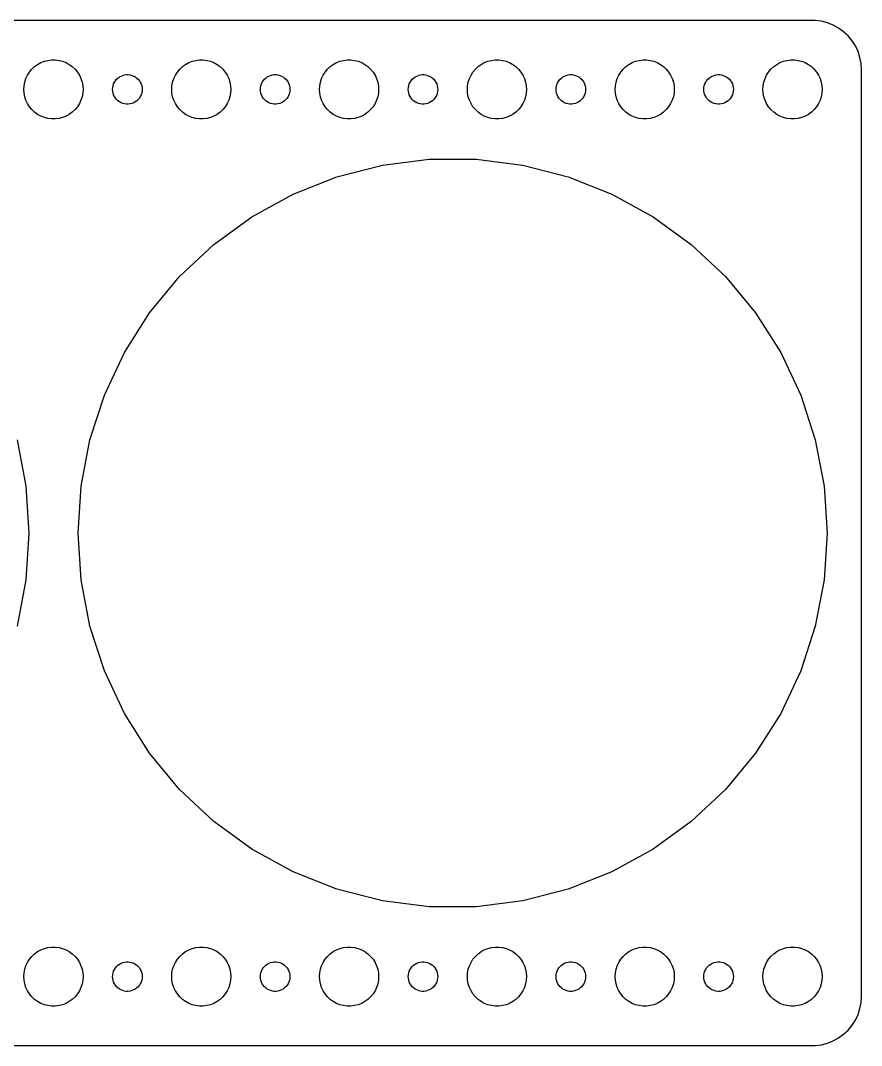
# Model space of a CAD drawing. Header units: metres. Extents: x -82 to 82, y -52 to 52.
# Drawn here: x -3.3 to 82, y -52 to 52 of the extents above; entities that cross this region are included whole.
import ezdxf

# ---------------------------------------------------------------- set-up
doc = ezdxf.new("R2010")
doc.units = ezdxf.units.M

msp = doc.modelspace()

# ---------------------------------------------------------------- linework, layer by layer
for p, q in [((77.3139, 51.9901), (-77.3139, 51.9901)), ((77.9369, 51.9114), (77.3139, 51.9901)), ((78.5451, 51.7553), (77.9369, 51.9114)), ((79.1289, 51.5241), (78.5451, 51.7553)), ((79.6791, 51.2216), (79.1289, 51.5241)), ((80.1871, 50.8526), (79.6791, 51.2216)), ((80.6448, 50.4227), (80.1871, 50.8526)), ((81.0451, 49.9389), (80.6448, 50.4227)), ((81.3815, 49.4088), (81.0451, 49.9389)), ((81.6489, 48.8406), (81.3815, 49.4088)), ((-1.27733, 47.7145), (-0.92705, 47.8532)), ((-0.92705, 47.8532), (-0.56213, 47.9469)), ((-0.56213, 47.9469), (-0.18837, 47.9941)), ((-0.18837, 47.9941), (0.18837, 47.9941)), ((0.18837, 47.9941), (0.56213, 47.9469)), ((0.56213, 47.9469), (0.92705, 47.8532)), ((0.92705, 47.8532), (1.27733, 47.7145)), ((13.7227, 47.7145), (14.0729, 47.8532)), ((14.0729, 47.8532), (14.4379, 47.9469)), ((14.4379, 47.9469), (14.8116, 47.9941)), ((14.8116, 47.9941), (15.1884, 47.9941)), ((15.1884, 47.9941), (15.5621, 47.9469)), ((15.5621, 47.9469), (15.927, 47.8532)), ((15.927, 47.8532), (16.2773, 47.7145)), ((28.7227, 47.7145), (29.0729, 47.8532)), ((29.0729, 47.8532), (29.4379, 47.9469)), ((29.4379, 47.9469), (29.8116, 47.9941)), ((29.8116, 47.9941), (30.1884, 47.9941)), ((30.1884, 47.9941), (30.5621, 47.9469)), ((30.5621, 47.9469), (30.927, 47.8532)), ((30.927, 47.8532), (31.2773, 47.7145)), ((43.7227, 47.7145), (44.0729, 47.8532)), ((44.0729, 47.8532), (44.4379, 47.9469)), ((44.4379, 47.9469), (44.8116, 47.9941)), ((44.8116, 47.9941), (45.1884, 47.9941)), ((45.1884, 47.9941), (45.5621, 47.9469)), ((45.5621, 47.9469), (45.927, 47.8532)), ((45.927, 47.8532), (46.2773, 47.7145)), ((58.7227, 47.7145), (59.0729, 47.8532)), ((59.0729, 47.8532), (59.4379, 47.9469)), ((59.4379, 47.9469), (59.8116, 47.9941)), ((59.8116, 47.9941), (60.1884, 47.9941)), ((60.1884, 47.9941), (60.5621, 47.9469)), ((60.5621, 47.9469), (60.927, 47.8532)), ((60.927, 47.8532), (61.2773, 47.7145)), ((73.7227, 47.7145), (74.073, 47.8532)), ((74.073, 47.8532), (74.4379, 47.9469)), ((74.4379, 47.9469), (74.8116, 47.9941)), ((74.8116, 47.9941), (75.1884, 47.9941)), ((75.1884, 47.9941), (75.5621, 47.9469)), ((75.5621, 47.9469), (75.927, 47.8532)), ((75.927, 47.8532), (76.2773, 47.7145)), ((81.8429, 48.2434), (81.6489, 48.8406)), ((81.9606, 47.6267), (81.8429, 48.2434)), ((-2.42705, 46.7634), (-2.1869, 47.0536)), ((-2.1869, 47.0536), (-1.91226, 47.3115)), ((-1.91226, 47.3115), (-1.60747, 47.533)), ((-1.60747, 47.533), (-1.27733, 47.7145)), ((1.27733, 47.7145), (1.60747, 47.533)), ((1.60747, 47.533), (1.91226, 47.3115)), ((1.91226, 47.3115), (2.1869, 47.0536)), ((2.1869, 47.0536), (2.42705, 46.7634)), ((12.5729, 46.7634), (12.8131, 47.0536)), ((12.8131, 47.0536), (13.0877, 47.3115)), ((13.0877, 47.3115), (13.3925, 47.533)), ((13.3925, 47.533), (13.7227, 47.7145)), ((16.2773, 47.7145), (16.6075, 47.533)), ((16.6075, 47.533), (16.9123, 47.3115)), ((16.9123, 47.3115), (17.1869, 47.0536)), ((17.1869, 47.0536), (17.427, 46.7634)), ((27.5729, 46.7634), (27.8131, 47.0536)), ((27.8131, 47.0536), (28.0877, 47.3115)), ((28.0877, 47.3115), (28.3925, 47.533)), ((28.3925, 47.533), (28.7227, 47.7145)), ((31.2773, 47.7145), (31.6075, 47.533)), ((31.6075, 47.533), (31.9123, 47.3115)), ((31.9123, 47.3115), (32.1869, 47.0536)), ((32.1869, 47.0536), (32.427, 46.7634)), ((42.5729, 46.7634), (42.8131, 47.0536)), ((42.8131, 47.0536), (43.0877, 47.3115)), ((43.0877, 47.3115), (43.3925, 47.533)), ((43.3925, 47.533), (43.7227, 47.7145)), ((46.2773, 47.7145), (46.6075, 47.533)), ((46.6075, 47.533), (46.9123, 47.3115)), ((46.9123, 47.3115), (47.1869, 47.0536)), ((47.1869, 47.0536), (47.427, 46.7634)), ((57.5729, 46.7634), (57.8131, 47.0536)), ((57.8131, 47.0536), (58.0877, 47.3115)), ((58.0877, 47.3115), (58.3925, 47.533)), ((58.3925, 47.533), (58.7227, 47.7145)), ((61.2773, 47.7145), (61.6075, 47.533)), ((61.6075, 47.533), (61.9123, 47.3115)), ((61.9123, 47.3115), (62.1869, 47.0536)), ((62.1869, 47.0536), (62.427, 46.7634)), ((72.573, 46.7634), (72.8131, 47.0536)), ((72.8131, 47.0536), (73.0877, 47.3115)), ((73.0877, 47.3115), (73.3925, 47.533)), ((73.3925, 47.533), (73.7227, 47.7145)), ((76.2773, 47.7145), (76.6075, 47.533)), ((76.6075, 47.533), (76.9123, 47.3115)), ((76.9123, 47.3115), (77.1869, 47.0536)), ((77.1869, 47.0536), (77.427, 46.7634)), ((82, 47), (81.9606, 47.6267)), ((82, -47), (82, 47)), ((-2.90575, 45.7461), (-2.78932, 46.1044)), ((-2.78932, 46.1044), (-2.62891, 46.4453)), ((-2.62891, 46.4453), (-2.42705, 46.7634)), ((2.42705, 46.7634), (2.62891, 46.4453)), ((2.62891, 46.4453), (2.78932, 46.1044)), ((2.78932, 46.1044), (2.90575, 45.7461)), ((6.18553, 45.7226), (6.28647, 45.8817)), ((6.28647, 45.8817), (6.40654, 46.0268)), ((6.40654, 46.0268), (6.54385, 46.1558)), ((6.54385, 46.1558), (6.69626, 46.2665)), ((6.69626, 46.2665), (6.86133, 46.3572)), ((6.86133, 46.3572), (7.03647, 46.4266)), ((7.03647, 46.4266), (7.21892, 46.4734)), ((7.21892, 46.4734), (7.40581, 46.497)), ((7.40581, 46.497), (7.59418, 46.497)), ((7.59418, 46.497), (7.78107, 46.4734)), ((7.78107, 46.4734), (7.96352, 46.4266)), ((7.96352, 46.4266), (8.13866, 46.3572)), ((8.13866, 46.3572), (8.30373, 46.2665)), ((8.30373, 46.2665), (8.45613, 46.1558)), ((8.45613, 46.1558), (8.59344, 46.0268)), ((8.59344, 46.0268), (8.71352, 45.8817)), ((8.71352, 45.8817), (8.81445, 45.7226)), ((12.0942, 45.7461), (12.2107, 46.1044)), ((12.2107, 46.1044), (12.3711, 46.4453)), ((12.3711, 46.4453), (12.5729, 46.7634)), ((17.427, 46.7634), (17.6289, 46.4453)), ((17.6289, 46.4453), (17.7893, 46.1044)), ((17.7893, 46.1044), (17.9057, 45.7461)), ((21.1855, 45.7226), (21.2865, 45.8817)), ((21.2865, 45.8817), (21.4065, 46.0268)), ((21.4065, 46.0268), (21.5439, 46.1558)), ((21.5439, 46.1558), (21.6963, 46.2665)), ((21.6963, 46.2665), (21.8613, 46.3572)), ((21.8613, 46.3572), (22.0365, 46.4266)), ((22.0365, 46.4266), (22.2189, 46.4734)), ((22.2189, 46.4734), (22.4058, 46.497)), ((22.4058, 46.497), (22.5942, 46.497)), ((22.5942, 46.497), (22.7811, 46.4734)), ((22.7811, 46.4734), (22.9635, 46.4266)), ((22.9635, 46.4266), (23.1387, 46.3572)), ((23.1387, 46.3572), (23.3037, 46.2665)), ((23.3037, 46.2665), (23.4561, 46.1558)), ((23.4561, 46.1558), (23.5934, 46.0268)), ((23.5934, 46.0268), (23.7135, 45.8817)), ((23.7135, 45.8817), (23.8145, 45.7226)), ((27.0942, 45.7461), (27.2107, 46.1044)), ((27.2107, 46.1044), (27.3711, 46.4453)), ((27.3711, 46.4453), (27.5729, 46.7634)), ((32.427, 46.7634), (32.6289, 46.4453)), ((32.6289, 46.4453), (32.7893, 46.1044)), ((32.7893, 46.1044), (32.9057, 45.7461)), ((36.1855, 45.7226), (36.2865, 45.8817)), ((36.2865, 45.8817), (36.4065, 46.0268)), ((36.4065, 46.0268), (36.5439, 46.1558)), ((36.5439, 46.1558), (36.6963, 46.2665)), ((36.6963, 46.2665), (36.8613, 46.3572)), ((36.8613, 46.3572), (37.0365, 46.4266)), ((37.0365, 46.4266), (37.2189, 46.4734)), ((37.2189, 46.4734), (37.4058, 46.497)), ((37.4058, 46.497), (37.5942, 46.497)), ((37.5942, 46.497), (37.7811, 46.4734)), ((37.7811, 46.4734), (37.9635, 46.4266)), ((37.9635, 46.4266), (38.1387, 46.3572)), ((38.1387, 46.3572), (38.3037, 46.2665)), ((38.3037, 46.2665), (38.4561, 46.1558)), ((38.4561, 46.1558), (38.5934, 46.0268)), ((38.5934, 46.0268), (38.7135, 45.8817)), ((38.7135, 45.8817), (38.8145, 45.7226)), ((42.0942, 45.7461), (42.2107, 46.1044)), ((42.2107, 46.1044), (42.3711, 46.4453)), ((42.3711, 46.4453), (42.5729, 46.7634)), ((47.427, 46.7634), (47.6289, 46.4453)), ((47.6289, 46.4453), (47.7893, 46.1044)), ((47.7893, 46.1044), (47.9057, 45.7461)), ((51.1855, 45.7226), (51.2865, 45.8817)), ((51.2865, 45.8817), (51.4065, 46.0268)), ((51.4065, 46.0268), (51.5439, 46.1558)), ((51.5439, 46.1558), (51.6963, 46.2665)), ((51.6963, 46.2665), (51.8613, 46.3572)), ((51.8613, 46.3572), (52.0365, 46.4266)), ((52.0365, 46.4266), (52.2189, 46.4734)), ((52.2189, 46.4734), (52.4058, 46.497)), ((52.4058, 46.497), (52.5942, 46.497)), ((52.5942, 46.497), (52.7811, 46.4734)), ((52.7811, 46.4734), (52.9635, 46.4266)), ((52.9635, 46.4266), (53.1387, 46.3572)), ((53.1387, 46.3572), (53.3037, 46.2665)), ((53.3037, 46.2665), (53.4561, 46.1558)), ((53.4561, 46.1558), (53.5934, 46.0268)), ((53.5934, 46.0268), (53.7135, 45.8817)), ((53.7135, 45.8817), (53.8145, 45.7226)), ((57.0942, 45.7461), (57.2107, 46.1044)), ((57.2107, 46.1044), (57.3711, 46.4453)), ((57.3711, 46.4453), (57.5729, 46.7634)), ((62.427, 46.7634), (62.6289, 46.4453)), ((62.6289, 46.4453), (62.7893, 46.1044)), ((62.7893, 46.1044), (62.9057, 45.7461)), ((66.1855, 45.7226), (66.2865, 45.8817)), ((66.2865, 45.8817), (66.4065, 46.0268)), ((66.4065, 46.0268), (66.5439, 46.1558)), ((66.5439, 46.1558), (66.6963, 46.2665)), ((66.6963, 46.2665), (66.8613, 46.3572)), ((66.8613, 46.3572), (67.0365, 46.4266)), ((67.0365, 46.4266), (67.2189, 46.4734)), ((67.2189, 46.4734), (67.4058, 46.497)), ((67.4058, 46.497), (67.5942, 46.497)), ((67.5942, 46.497), (67.7811, 46.4734)), ((67.7811, 46.4734), (67.9635, 46.4266)), ((67.9635, 46.4266), (68.1387, 46.3572)), ((68.1387, 46.3572), (68.3037, 46.2665)), ((68.3037, 46.2665), (68.4561, 46.1558)), ((68.4561, 46.1558), (68.5934, 46.0268)), ((68.5934, 46.0268), (68.7135, 45.8817)), ((68.7135, 45.8817), (68.8145, 45.7226)), ((72.0943, 45.7461), (72.2107, 46.1044)), ((72.2107, 46.1044), (72.3711, 46.4453)), ((72.3711, 46.4453), (72.573, 46.7634)), ((77.427, 46.7634), (77.6289, 46.4453)), ((77.6289, 46.4453), (77.7893, 46.1044)), ((77.7893, 46.1044), (77.9057, 45.7461)), ((-3, 45), (-2.97633, 45.376)), ((-2.97633, 44.624), (-3, 45)), ((-2.97633, 45.376), (-2.90575, 45.7461)), ((2.90575, 45.7461), (2.97633, 45.376)), ((2.97633, 45.376), (3, 45)), ((3, 45), (2.97633, 44.624)), ((6, 45), (6.01183, 45.188)), ((6.01183, 44.812), (6, 45)), ((6.01183, 45.188), (6.04712, 45.373)), ((6.04712, 44.627), (6.01183, 44.812)), ((6.04712, 45.373), (6.10533, 45.5522)), ((6.10533, 45.5522), (6.18553, 45.7226)), ((8.81445, 45.7226), (8.89465, 45.5522)), ((8.89465, 45.5522), (8.95287, 45.373)), ((8.95287, 45.373), (8.98816, 45.188)), ((8.98816, 44.812), (8.95287, 44.627)), ((8.98816, 45.188), (9, 45)), ((9, 45), (8.98816, 44.812)), ((12, 45), (12.0237, 45.376)), ((12.0237, 44.624), (12, 45)), ((12.0237, 45.376), (12.0942, 45.7461)), ((17.9057, 45.7461), (17.9763, 45.376)), ((17.9763, 45.376), (18, 45)), ((18, 45), (17.9763, 44.624)), ((21, 45), (21.0118, 45.188)), ((21.0118, 44.812), (21, 45)), ((21.0118, 45.188), (21.0471, 45.373)), ((21.0471, 44.627), (21.0118, 44.812)), ((21.0471, 45.373), (21.1053, 45.5522)), ((21.1053, 45.5522), (21.1855, 45.7226)), ((23.8145, 45.7226), (23.8947, 45.5522)), ((23.8947, 45.5522), (23.9529, 45.373)), ((23.9529, 45.373), (23.9882, 45.188)), ((23.9882, 44.812), (23.9529, 44.627)), ((23.9882, 45.188), (24, 45)), ((24, 45), (23.9882, 44.812)), ((27, 45), (27.0237, 45.376)), ((27.0237, 44.624), (27, 45)), ((27.0237, 45.376), (27.0942, 45.7461)), ((32.9057, 45.7461), (32.9763, 45.376)), ((32.9763, 45.376), (33, 45)), ((33, 45), (32.9763, 44.624)), ((36, 45), (36.0118, 45.188)), ((36.0118, 44.812), (36, 45)), ((36.0118, 45.188), (36.0471, 45.373)), ((36.0471, 44.627), (36.0118, 44.812)), ((36.0471, 45.373), (36.1053, 45.5522)), ((36.1053, 45.5522), (36.1855, 45.7226)), ((38.8145, 45.7226), (38.8947, 45.5522)), ((38.8947, 45.5522), (38.9529, 45.373)), ((38.9529, 45.373), (38.9882, 45.188)), ((38.9882, 44.812), (38.9529, 44.627)), ((38.9882, 45.188), (39, 45)), ((39, 45), (38.9882, 44.812)), ((42, 45), (42.0237, 45.376)), ((42.0237, 44.624), (42, 45)), ((42.0237, 45.376), (42.0942, 45.7461)), ((47.9057, 45.7461), (47.9763, 45.376)), ((47.9763, 45.376), (48, 45)), ((48, 45), (47.9763, 44.624)), ((51, 45), (51.0118, 45.188)), ((51.0118, 44.812), (51, 45)), ((51.0118, 45.188), (51.0471, 45.373)), ((51.0471, 44.627), (51.0118, 44.812)), ((51.0471, 45.373), (51.1053, 45.5522)), ((51.1053, 45.5522), (51.1855, 45.7226)), ((53.8145, 45.7226), (53.8947, 45.5522)), ((53.8947, 45.5522), (53.9529, 45.373)), ((53.9529, 45.373), (53.9882, 45.188)), ((53.9882, 44.812), (53.9529, 44.627)), ((53.9882, 45.188), (54, 45)), ((54, 45), (53.9882, 44.812)), ((57, 45), (57.0237, 45.376)), ((57.0237, 44.624), (57, 45)), ((57.0237, 45.376), (57.0942, 45.7461)), ((62.9057, 45.7461), (62.9763, 45.376)), ((62.9763, 45.376), (63, 45)), ((63, 45), (62.9763, 44.624)), ((66, 45), (66.0118, 45.188)), ((66.0118, 44.812), (66, 45)), ((66.0118, 45.188), (66.0471, 45.373)), ((66.0471, 44.627), (66.0118, 44.812)), ((66.0471, 45.373), (66.1053, 45.5522)), ((66.1053, 45.5522), (66.1855, 45.7226)), ((68.8145, 45.7226), (68.8947, 45.5522)), ((68.8947, 45.5522), (68.9529, 45.373)), ((68.9529, 45.373), (68.9882, 45.188)), ((68.9882, 44.812), (68.9529, 44.627)), ((68.9882, 45.188), (69, 45)), ((69, 45), (68.9882, 44.812)), ((72, 45), (72.0237, 45.376)), ((72.0237, 44.624), (72, 45)), ((72.0237, 45.376), (72.0943, 45.7461)), ((77.9057, 45.7461), (77.9763, 45.376)), ((77.9763, 45.376), (78, 45)), ((78, 45), (77.9763, 44.624)), ((-2.90575, 44.2539), (-2.97633, 44.624)), ((-2.78932, 43.8956), (-2.90575, 44.2539)), ((-2.62891, 43.5547), (-2.78932, 43.8956)), ((2.78932, 43.8956), (2.62891, 43.5547)), ((2.90575, 44.2539), (2.78932, 43.8956)), ((2.97633, 44.624), (2.90575, 44.2539)), ((6.10533, 44.4478), (6.04712, 44.627)), ((6.18553, 44.2774), (6.10533, 44.4478)), ((6.28647, 44.1183), (6.18553, 44.2774)), ((6.40654, 43.9732), (6.28647, 44.1183)), ((6.54385, 43.8442), (6.40654, 43.9732)), ((6.69626, 43.7335), (6.54385, 43.8442)), ((6.86133, 43.6428), (6.69626, 43.7335)), ((8.30373, 43.7335), (8.13866, 43.6428)), ((8.45613, 43.8442), (8.30373, 43.7335)), ((8.59344, 43.9732), (8.45613, 43.8442)), ((8.71352, 44.1183), (8.59344, 43.9732)), ((8.81445, 44.2774), (8.71352, 44.1183)), ((8.89465, 44.4478), (8.81445, 44.2774)), ((8.95287, 44.627), (8.89465, 44.4478)), ((12.0942, 44.2539), (12.0237, 44.624)), ((12.2107, 43.8956), (12.0942, 44.2539)), ((12.3711, 43.5547), (12.2107, 43.8956)), ((17.7893, 43.8956), (17.6289, 43.5547)), ((17.9057, 44.2539), (17.7893, 43.8956)), ((17.9763, 44.624), (17.9057, 44.2539)), ((21.1053, 44.4478), (21.0471, 44.627)), ((21.1855, 44.2774), (21.1053, 44.4478)), ((21.2865, 44.1183), (21.1855, 44.2774)), ((21.4065, 43.9732), (21.2865, 44.1183)), ((21.5439, 43.8442), (21.4065, 43.9732)), ((21.6963, 43.7335), (21.5439, 43.8442)), ((21.8613, 43.6428), (21.6963, 43.7335)), ((23.3037, 43.7335), (23.1387, 43.6428)), ((23.4561, 43.8442), (23.3037, 43.7335)), ((23.5934, 43.9732), (23.4561, 43.8442)), ((23.7135, 44.1183), (23.5934, 43.9732)), ((23.8145, 44.2774), (23.7135, 44.1183)), ((23.8947, 44.4478), (23.8145, 44.2774)), ((23.9529, 44.627), (23.8947, 44.4478)), ((27.0942, 44.2539), (27.0237, 44.624)), ((27.2107, 43.8956), (27.0942, 44.2539)), ((27.3711, 43.5547), (27.2107, 43.8956)), ((32.7893, 43.8956), (32.6289, 43.5547)), ((32.9057, 44.2539), (32.7893, 43.8956)), ((32.9763, 44.624), (32.9057, 44.2539)), ((36.1053, 44.4478), (36.0471, 44.627)), ((36.1855, 44.2774), (36.1053, 44.4478)), ((36.2865, 44.1183), (36.1855, 44.2774)), ((36.4065, 43.9732), (36.2865, 44.1183)), ((36.5439, 43.8442), (36.4065, 43.9732)), ((36.6963, 43.7335), (36.5439, 43.8442)), ((36.8613, 43.6428), (36.6963, 43.7335)), ((38.3037, 43.7335), (38.1387, 43.6428)), ((38.4561, 43.8442), (38.3037, 43.7335)), ((38.5934, 43.9732), (38.4561, 43.8442)), ((38.7135, 44.1183), (38.5934, 43.9732)), ((38.8145, 44.2774), (38.7135, 44.1183)), ((38.8947, 44.4478), (38.8145, 44.2774)), ((38.9529, 44.627), (38.8947, 44.4478)), ((42.0942, 44.2539), (42.0237, 44.624)), ((42.2107, 43.8956), (42.0942, 44.2539)), ((42.3711, 43.5547), (42.2107, 43.8956)), ((47.7893, 43.8956), (47.6289, 43.5547)), ((47.9057, 44.2539), (47.7893, 43.8956)), ((47.9763, 44.624), (47.9057, 44.2539)), ((51.1053, 44.4478), (51.0471, 44.627)), ((51.1855, 44.2774), (51.1053, 44.4478)), ((51.2865, 44.1183), (51.1855, 44.2774)), ((51.4065, 43.9732), (51.2865, 44.1183)), ((51.5439, 43.8442), (51.4065, 43.9732)), ((51.6963, 43.7335), (51.5439, 43.8442)), ((51.8613, 43.6428), (51.6963, 43.7335)), ((53.3037, 43.7335), (53.1387, 43.6428)), ((53.4561, 43.8442), (53.3037, 43.7335)), ((53.5934, 43.9732), (53.4561, 43.8442)), ((53.7135, 44.1183), (53.5934, 43.9732)), ((53.8145, 44.2774), (53.7135, 44.1183)), ((53.8947, 44.4478), (53.8145, 44.2774)), ((53.9529, 44.627), (53.8947, 44.4478)), ((57.0942, 44.2539), (57.0237, 44.624)), ((57.2107, 43.8956), (57.0942, 44.2539)), ((57.3711, 43.5547), (57.2107, 43.8956)), ((62.7893, 43.8956), (62.6289, 43.5547)), ((62.9057, 44.2539), (62.7893, 43.8956)), ((62.9763, 44.624), (62.9057, 44.2539)), ((66.1053, 44.4478), (66.0471, 44.627)), ((66.1855, 44.2774), (66.1053, 44.4478)), ((66.2865, 44.1183), (66.1855, 44.2774)), ((66.4065, 43.9732), (66.2865, 44.1183)), ((66.5439, 43.8442), (66.4065, 43.9732)), ((66.6963, 43.7335), (66.5439, 43.8442)), ((66.8613, 43.6428), (66.6963, 43.7335)), ((68.3037, 43.7335), (68.1387, 43.6428)), ((68.4561, 43.8442), (68.3037, 43.7335)), ((68.5934, 43.9732), (68.4561, 43.8442)), ((68.7135, 44.1183), (68.5934, 43.9732)), ((68.8145, 44.2774), (68.7135, 44.1183)), ((68.8947, 44.4478), (68.8145, 44.2774)), ((68.9529, 44.627), (68.8947, 44.4478)), ((72.0943, 44.2539), (72.0237, 44.624)), ((72.2107, 43.8956), (72.0943, 44.2539)), ((72.3711, 43.5547), (72.2107, 43.8956)), ((77.7893, 43.8956), (77.6289, 43.5547)), ((77.9057, 44.2539), (77.7893, 43.8956)), ((77.9763, 44.624), (77.9057, 44.2539)), ((-2.42705, 43.2366), (-2.62891, 43.5547)), ((-2.1869, 42.9464), (-2.42705, 43.2366)), ((-1.91226, 42.6885), (-2.1869, 42.9464)), ((-1.60747, 42.467), (-1.91226, 42.6885)), ((1.91226, 42.6885), (1.60747, 42.467)), ((2.1869, 42.9464), (1.91226, 42.6885)), ((2.42705, 43.2366), (2.1869, 42.9464)), ((2.62891, 43.5547), (2.42705, 43.2366)), ((7.03647, 43.5734), (6.86133, 43.6428)), ((7.21892, 43.5266), (7.03647, 43.5734)), ((7.40581, 43.503), (7.21892, 43.5266)), ((7.59418, 43.503), (7.40581, 43.503)), ((7.78107, 43.5266), (7.59418, 43.503)), ((7.96352, 43.5734), (7.78107, 43.5266)), ((8.13866, 43.6428), (7.96352, 43.5734)), ((12.5729, 43.2366), (12.3711, 43.5547)), ((12.8131, 42.9464), (12.5729, 43.2366)), ((13.0877, 42.6885), (12.8131, 42.9464)), ((13.3925, 42.467), (13.0877, 42.6885)), ((16.9123, 42.6885), (16.6075, 42.467)), ((17.1869, 42.9464), (16.9123, 42.6885)), ((17.427, 43.2366), (17.1869, 42.9464)), ((17.6289, 43.5547), (17.427, 43.2366)), ((22.0365, 43.5734), (21.8613, 43.6428)), ((22.2189, 43.5266), (22.0365, 43.5734)), ((22.4058, 43.503), (22.2189, 43.5266)), ((22.5942, 43.503), (22.4058, 43.503)), ((22.7811, 43.5266), (22.5942, 43.503)), ((22.9635, 43.5734), (22.7811, 43.5266)), ((23.1387, 43.6428), (22.9635, 43.5734)), ((27.5729, 43.2366), (27.3711, 43.5547)), ((27.8131, 42.9464), (27.5729, 43.2366)), ((28.0877, 42.6885), (27.8131, 42.9464)), ((28.3925, 42.467), (28.0877, 42.6885)), ((31.9123, 42.6885), (31.6075, 42.467)), ((32.1869, 42.9464), (31.9123, 42.6885)), ((32.427, 43.2366), (32.1869, 42.9464)), ((32.6289, 43.5547), (32.427, 43.2366)), ((37.0365, 43.5734), (36.8613, 43.6428)), ((37.2189, 43.5266), (37.0365, 43.5734)), ((37.4058, 43.503), (37.2189, 43.5266)), ((37.5942, 43.503), (37.4058, 43.503)), ((37.7811, 43.5266), (37.5942, 43.503)), ((37.9635, 43.5734), (37.7811, 43.5266)), ((38.1387, 43.6428), (37.9635, 43.5734)), ((42.5729, 43.2366), (42.3711, 43.5547)), ((42.8131, 42.9464), (42.5729, 43.2366)), ((43.0877, 42.6885), (42.8131, 42.9464)), ((43.3925, 42.467), (43.0877, 42.6885)), ((46.9123, 42.6885), (46.6075, 42.467)), ((47.1869, 42.9464), (46.9123, 42.6885)), ((47.427, 43.2366), (47.1869, 42.9464)), ((47.6289, 43.5547), (47.427, 43.2366)), ((52.0365, 43.5734), (51.8613, 43.6428)), ((52.2189, 43.5266), (52.0365, 43.5734)), ((52.4058, 43.503), (52.2189, 43.5266)), ((52.5942, 43.503), (52.4058, 43.503)), ((52.7811, 43.5266), (52.5942, 43.503)), ((52.9635, 43.5734), (52.7811, 43.5266)), ((53.1387, 43.6428), (52.9635, 43.5734)), ((57.5729, 43.2366), (57.3711, 43.5547)), ((57.8131, 42.9464), (57.5729, 43.2366)), ((58.0877, 42.6885), (57.8131, 42.9464)), ((58.3925, 42.467), (58.0877, 42.6885)), ((61.9123, 42.6885), (61.6075, 42.467)), ((62.1869, 42.9464), (61.9123, 42.6885)), ((62.427, 43.2366), (62.1869, 42.9464)), ((62.6289, 43.5547), (62.427, 43.2366)), ((67.0365, 43.5734), (66.8613, 43.6428)), ((67.2189, 43.5266), (67.0365, 43.5734)), ((67.4058, 43.503), (67.2189, 43.5266)), ((67.5942, 43.503), (67.4058, 43.503)), ((67.7811, 43.5266), (67.5942, 43.503)), ((67.9635, 43.5734), (67.7811, 43.5266)), ((68.1387, 43.6428), (67.9635, 43.5734)), ((72.573, 43.2366), (72.3711, 43.5547)), ((72.8131, 42.9464), (72.573, 43.2366)), ((73.0877, 42.6885), (72.8131, 42.9464)), ((73.3925, 42.467), (73.0877, 42.6885)), ((76.9123, 42.6885), (76.6075, 42.467)), ((77.1869, 42.9464), (76.9123, 42.6885)), ((77.427, 43.2366), (77.1869, 42.9464)), ((77.6289, 43.5547), (77.427, 43.2366)), ((-1.27733, 42.2855), (-1.60747, 42.467)), ((-0.92705, 42.1468), (-1.27733, 42.2855)), ((-0.56213, 42.0531), (-0.92705, 42.1468)), ((-0.18837, 42.0059), (-0.56213, 42.0531)), ((0.18837, 42.0059), (-0.18837, 42.0059)), ((0.56213, 42.0531), (0.18837, 42.0059)), ((0.92705, 42.1468), (0.56213, 42.0531)), ((1.27733, 42.2855), (0.92705, 42.1468)), ((1.60747, 42.467), (1.27733, 42.2855)), ((13.7227, 42.2855), (13.3925, 42.467)), ((14.0729, 42.1468), (13.7227, 42.2855)), ((14.4379, 42.0531), (14.0729, 42.1468)), ((14.8116, 42.0059), (14.4379, 42.0531)), ((15.1884, 42.0059), (14.8116, 42.0059)), ((15.5621, 42.0531), (15.1884, 42.0059)), ((15.927, 42.1468), (15.5621, 42.0531)), ((16.2773, 42.2855), (15.927, 42.1468)), ((16.6075, 42.467), (16.2773, 42.2855)), ((28.7227, 42.2855), (28.3925, 42.467)), ((29.0729, 42.1468), (28.7227, 42.2855)), ((29.4379, 42.0531), (29.0729, 42.1468)), ((29.8116, 42.0059), (29.4379, 42.0531)), ((30.1884, 42.0059), (29.8116, 42.0059)), ((30.5621, 42.0531), (30.1884, 42.0059)), ((30.927, 42.1468), (30.5621, 42.0531)), ((31.2773, 42.2855), (30.927, 42.1468)), ((31.6075, 42.467), (31.2773, 42.2855)), ((43.7227, 42.2855), (43.3925, 42.467)), ((44.0729, 42.1468), (43.7227, 42.2855)), ((44.4379, 42.0531), (44.0729, 42.1468)), ((44.8116, 42.0059), (44.4379, 42.0531)), ((45.1884, 42.0059), (44.8116, 42.0059)), ((45.5621, 42.0531), (45.1884, 42.0059)), ((45.927, 42.1468), (45.5621, 42.0531)), ((46.2773, 42.2855), (45.927, 42.1468)), ((46.6075, 42.467), (46.2773, 42.2855)), ((58.7227, 42.2855), (58.3925, 42.467)), ((59.0729, 42.1468), (58.7227, 42.2855)), ((59.4379, 42.0531), (59.0729, 42.1468)), ((59.8116, 42.0059), (59.4379, 42.0531)), ((60.1884, 42.0059), (59.8116, 42.0059)), ((60.5621, 42.0531), (60.1884, 42.0059)), ((60.927, 42.1468), (60.5621, 42.0531)), ((61.2773, 42.2855), (60.927, 42.1468)), ((61.6075, 42.467), (61.2773, 42.2855)), ((73.7227, 42.2855), (73.3925, 42.467)), ((74.073, 42.1468), (73.7227, 42.2855)), ((74.4379, 42.0531), (74.073, 42.1468)), ((74.8116, 42.0059), (74.4379, 42.0531)), ((75.1884, 42.0059), (74.8116, 42.0059)), ((75.5621, 42.0531), (75.1884, 42.0059)), ((75.927, 42.1468), (75.5621, 42.0531)), ((76.2773, 42.2855), (75.927, 42.1468)), ((76.6075, 42.467), (76.2773, 42.2855)), ((33.3795, 37.3269), (38.114, 37.925)), ((38.114, 37.925), (42.886, 37.925)), ((42.886, 37.925), (47.6205, 37.3269)), ((28.7574, 36.1401), (33.3795, 37.3269)), ((47.6205, 37.3269), (52.2426, 36.1401)), ((24.3204, 34.3834), (28.7574, 36.1401)), ((52.2426, 36.1401), (56.6796, 34.3834)), ((20.1386, 32.0845), (24.3204, 34.3834)), ((56.6796, 34.3834), (60.8614, 32.0845)), ((16.2779, 29.2795), (20.1386, 32.0845)), ((60.8614, 32.0845), (64.7221, 29.2795)), ((12.7992, 26.0128), (16.2779, 29.2795)), ((64.7221, 29.2795), (68.2008, 26.0128)), ((9.75734, 22.3358), (12.7992, 26.0128)), ((68.2008, 26.0128), (71.2426, 22.3358)), ((7.20033, 18.3066), (9.75734, 22.3358)), ((71.2426, 22.3358), (73.7997, 18.3066)), ((5.16849, 13.9887), (7.20033, 18.3066)), ((73.7997, 18.3066), (75.8315, 13.9887)), ((3.69383, 9.45021), (5.16849, 13.9887)), ((75.8315, 13.9887), (77.3062, 9.45021)), ((-3.69383, 9.45021), (-2.79964, 4.76265)), ((2.79964, 4.76265), (3.69383, 9.45021)), ((77.3062, 9.45021), (78.2003, 4.76265)), ((-2.79964, 4.76265), (-2.5, 0)), ((2.5, 0), (2.79964, 4.76265)), ((78.2003, 4.76265), (78.5, 0)), ((-2.5, 0), (-2.79964, -4.76265)), ((2.79964, -4.76265), (2.5, 0)), ((78.5, 0), (78.2003, -4.76265)), ((-2.79964, -4.76265), (-3.69383, -9.45021)), ((3.69383, -9.45021), (2.79964, -4.76265)), ((78.2003, -4.76265), (77.3062, -9.45021)), ((5.16849, -13.9887), (3.69383, -9.45021)), ((77.3062, -9.45021), (75.8315, -13.9887)), ((7.20033, -18.3066), (5.16849, -13.9887)), ((75.8315, -13.9887), (73.7997, -18.3066)), ((9.75734, -22.3358), (7.20033, -18.3066)), ((73.7997, -18.3066), (71.2426, -22.3358)), ((12.7992, -26.0128), (9.75734, -22.3358)), ((71.2426, -22.3358), (68.2008, -26.0128)), ((16.2779, -29.2795), (12.7992, -26.0128)), ((68.2008, -26.0128), (64.7221, -29.2795)), ((20.1386, -32.0845), (16.2779, -29.2795)), ((64.7221, -29.2795), (60.8614, -32.0845)), ((24.3204, -34.3834), (20.1386, -32.0845)), ((60.8614, -32.0845), (56.6796, -34.3834)), ((28.7574, -36.1401), (24.3204, -34.3834)), ((56.6796, -34.3834), (52.2426, -36.1401)), ((33.3795, -37.3269), (28.7574, -36.1401)), ((52.2426, -36.1401), (47.6205, -37.3269)), ((38.114, -37.925), (33.3795, -37.3269)), ((47.6205, -37.3269), (42.886, -37.925)), ((42.886, -37.925), (38.114, -37.925)), ((-1.91226, -42.6885), (-1.60747, -42.467)), ((-1.60747, -42.467), (-1.27733, -42.2855)), ((-1.27733, -42.2855), (-0.92705, -42.1468)), ((-0.92705, -42.1468), (-0.56213, -42.0531)), ((-0.56213, -42.0531), (-0.18837, -42.0059)), ((-0.18837, -42.0059), (0.18837, -42.0059)), ((0.18837, -42.0059), (0.56213, -42.0531)), ((0.56213, -42.0531), (0.92705, -42.1468)), ((0.92705, -42.1468), (1.27733, -42.2855)), ((1.27733, -42.2855), (1.60747, -42.467)), ((1.60747, -42.467), (1.91226, -42.6885)), ((13.0877, -42.6885), (13.3925, -42.467)), ((13.3925, -42.467), (13.7227, -42.2855)), ((13.7227, -42.2855), (14.0729, -42.1468)), ((14.0729, -42.1468), (14.4379, -42.0531)), ((14.4379, -42.0531), (14.8116, -42.0059)), ((14.8116, -42.0059), (15.1884, -42.0059)), ((15.1884, -42.0059), (15.5621, -42.0531)), ((15.5621, -42.0531), (15.927, -42.1468)), ((15.927, -42.1468), (16.2773, -42.2855)), ((16.2773, -42.2855), (16.6075, -42.467)), ((16.6075, -42.467), (16.9123, -42.6885)), ((28.0877, -42.6885), (28.3925, -42.467)), ((28.3925, -42.467), (28.7227, -42.2855)), ((28.7227, -42.2855), (29.0729, -42.1468)), ((29.0729, -42.1468), (29.4379, -42.0531)), ((29.4379, -42.0531), (29.8116, -42.0059)), ((29.8116, -42.0059), (30.1884, -42.0059)), ((30.1884, -42.0059), (30.5621, -42.0531)), ((30.5621, -42.0531), (30.927, -42.1468)), ((30.927, -42.1468), (31.2773, -42.2855)), ((31.2773, -42.2855), (31.6075, -42.467)), ((31.6075, -42.467), (31.9123, -42.6885)), ((43.0877, -42.6885), (43.3925, -42.467)), ((43.3925, -42.467), (43.7227, -42.2855)), ((43.7227, -42.2855), (44.0729, -42.1468)), ((44.0729, -42.1468), (44.4379, -42.0531)), ((44.4379, -42.0531), (44.8116, -42.0059)), ((44.8116, -42.0059), (45.1884, -42.0059)), ((45.1884, -42.0059), (45.5621, -42.0531)), ((45.5621, -42.0531), (45.927, -42.1468)), ((45.927, -42.1468), (46.2773, -42.2855)), ((46.2773, -42.2855), (46.6075, -42.467)), ((46.6075, -42.467), (46.9123, -42.6885)), ((58.0877, -42.6885), (58.3925, -42.467)), ((58.3925, -42.467), (58.7227, -42.2855)), ((58.7227, -42.2855), (59.0729, -42.1468)), ((59.0729, -42.1468), (59.4379, -42.0531)), ((59.4379, -42.0531), (59.8116, -42.0059)), ((59.8116, -42.0059), (60.1884, -42.0059)), ((60.1884, -42.0059), (60.5621, -42.0531)), ((60.5621, -42.0531), (60.927, -42.1468)), ((60.927, -42.1468), (61.2773, -42.2855)), ((61.2773, -42.2855), (61.6075, -42.467)), ((61.6075, -42.467), (61.9123, -42.6885)), ((73.0877, -42.6885), (73.3925, -42.467)), ((73.3925, -42.467), (73.7227, -42.2855)), ((73.7227, -42.2855), (74.073, -42.1468)), ((74.073, -42.1468), (74.4379, -42.0531)), ((74.4379, -42.0531), (74.8116, -42.0059)), ((74.8116, -42.0059), (75.1884, -42.0059)), ((75.1884, -42.0059), (75.5621, -42.0531)), ((75.5621, -42.0531), (75.927, -42.1468)), ((75.927, -42.1468), (76.2773, -42.2855)), ((76.2773, -42.2855), (76.6075, -42.467)), ((76.6075, -42.467), (76.9123, -42.6885)), ((-2.78932, -43.8956), (-2.62891, -43.5547)), ((-2.62891, -43.5547), (-2.42705, -43.2366)), ((-2.42705, -43.2366), (-2.1869, -42.9464)), ((-2.1869, -42.9464), (-1.91226, -42.6885)), ((1.91226, -42.6885), (2.1869, -42.9464)), ((2.1869, -42.9464), (2.42705, -43.2366)), ((2.42705, -43.2366), (2.62891, -43.5547)), ((2.62891, -43.5547), (2.78932, -43.8956)), ((6.69626, -43.7335), (6.86133, -43.6428)), ((6.86133, -43.6428), (7.03647, -43.5734)), ((7.03647, -43.5734), (7.21892, -43.5266)), ((7.21892, -43.5266), (7.40581, -43.503)), ((7.40581, -43.503), (7.59418, -43.503)), ((7.59418, -43.503), (7.78107, -43.5266)), ((7.78107, -43.5266), (7.96352, -43.5734)), ((7.96352, -43.5734), (8.13866, -43.6428)), ((8.13866, -43.6428), (8.30373, -43.7335)), ((12.2107, -43.8956), (12.3711, -43.5547)), ((12.3711, -43.5547), (12.5729, -43.2366)), ((12.5729, -43.2366), (12.8131, -42.9464)), ((12.8131, -42.9464), (13.0877, -42.6885)), ((16.9123, -42.6885), (17.1869, -42.9464)), ((17.1869, -42.9464), (17.427, -43.2366)), ((17.427, -43.2366), (17.6289, -43.5547)), ((17.6289, -43.5547), (17.7893, -43.8956)), ((21.6963, -43.7335), (21.8613, -43.6428)), ((21.8613, -43.6428), (22.0365, -43.5734)), ((22.0365, -43.5734), (22.2189, -43.5266)), ((22.2189, -43.5266), (22.4058, -43.503)), ((22.4058, -43.503), (22.5942, -43.503)), ((22.5942, -43.503), (22.7811, -43.5266)), ((22.7811, -43.5266), (22.9635, -43.5734)), ((22.9635, -43.5734), (23.1387, -43.6428)), ((23.1387, -43.6428), (23.3037, -43.7335)), ((27.2107, -43.8956), (27.3711, -43.5547)), ((27.3711, -43.5547), (27.5729, -43.2366)), ((27.5729, -43.2366), (27.8131, -42.9464)), ((27.8131, -42.9464), (28.0877, -42.6885)), ((31.9123, -42.6885), (32.1869, -42.9464)), ((32.1869, -42.9464), (32.427, -43.2366)), ((32.427, -43.2366), (32.6289, -43.5547)), ((32.6289, -43.5547), (32.7893, -43.8956)), ((36.6963, -43.7335), (36.8613, -43.6428)), ((36.8613, -43.6428), (37.0365, -43.5734)), ((37.0365, -43.5734), (37.2189, -43.5266)), ((37.2189, -43.5266), (37.4058, -43.503)), ((37.4058, -43.503), (37.5942, -43.503)), ((37.5942, -43.503), (37.7811, -43.5266)), ((37.7811, -43.5266), (37.9635, -43.5734)), ((37.9635, -43.5734), (38.1387, -43.6428)), ((38.1387, -43.6428), (38.3037, -43.7335)), ((42.2107, -43.8956), (42.3711, -43.5547)), ((42.3711, -43.5547), (42.5729, -43.2366)), ((42.5729, -43.2366), (42.8131, -42.9464)), ((42.8131, -42.9464), (43.0877, -42.6885)), ((46.9123, -42.6885), (47.1869, -42.9464)), ((47.1869, -42.9464), (47.427, -43.2366)), ((47.427, -43.2366), (47.6289, -43.5547)), ((47.6289, -43.5547), (47.7893, -43.8956)), ((51.6963, -43.7335), (51.8613, -43.6428)), ((51.8613, -43.6428), (52.0365, -43.5734)), ((52.0365, -43.5734), (52.2189, -43.5266)), ((52.2189, -43.5266), (52.4058, -43.503)), ((52.4058, -43.503), (52.5942, -43.503)), ((52.5942, -43.503), (52.7811, -43.5266)), ((52.7811, -43.5266), (52.9635, -43.5734)), ((52.9635, -43.5734), (53.1387, -43.6428)), ((53.1387, -43.6428), (53.3037, -43.7335)), ((57.2107, -43.8956), (57.3711, -43.5547)), ((57.3711, -43.5547), (57.5729, -43.2366)), ((57.5729, -43.2366), (57.8131, -42.9464)), ((57.8131, -42.9464), (58.0877, -42.6885)), ((61.9123, -42.6885), (62.1869, -42.9464)), ((62.1869, -42.9464), (62.427, -43.2366)), ((62.427, -43.2366), (62.6289, -43.5547)), ((62.6289, -43.5547), (62.7893, -43.8956)), ((66.6963, -43.7335), (66.8613, -43.6428)), ((66.8613, -43.6428), (67.0365, -43.5734)), ((67.0365, -43.5734), (67.2189, -43.5266)), ((67.2189, -43.5266), (67.4058, -43.503)), ((67.4058, -43.503), (67.5942, -43.503)), ((67.5942, -43.503), (67.7811, -43.5266)), ((67.7811, -43.5266), (67.9635, -43.5734)), ((67.9635, -43.5734), (68.1387, -43.6428)), ((68.1387, -43.6428), (68.3037, -43.7335)), ((72.2107, -43.8956), (72.3711, -43.5547)), ((72.3711, -43.5547), (72.573, -43.2366)), ((72.573, -43.2366), (72.8131, -42.9464)), ((72.8131, -42.9464), (73.0877, -42.6885)), ((76.9123, -42.6885), (77.1869, -42.9464)), ((77.1869, -42.9464), (77.427, -43.2366)), ((77.427, -43.2366), (77.6289, -43.5547)), ((77.6289, -43.5547), (77.7893, -43.8956)), ((-3, -45), (-2.97633, -44.624)), ((-2.97633, -44.624), (-2.90575, -44.2539)), ((-2.90575, -44.2539), (-2.78932, -43.8956)), ((2.78932, -43.8956), (2.90575, -44.2539)), ((2.90575, -44.2539), (2.97633, -44.624)), ((2.97633, -44.624), (3, -45)), ((6.01183, -44.812), (6.04712, -44.627)), ((6.04712, -44.627), (6.10533, -44.4478)), ((6.10533, -44.4478), (6.18553, -44.2774)), ((6.18553, -44.2774), (6.28647, -44.1183)), ((6.28647, -44.1183), (6.40654, -43.9732)), ((6.40654, -43.9732), (6.54385, -43.8442)), ((6.54385, -43.8442), (6.69626, -43.7335)), ((8.30373, -43.7335), (8.45613, -43.8442)), ((8.45613, -43.8442), (8.59344, -43.9732)), ((8.59344, -43.9732), (8.71352, -44.1183)), ((8.71352, -44.1183), (8.81445, -44.2774)), ((8.81445, -44.2774), (8.89465, -44.4478)), ((8.89465, -44.4478), (8.95287, -44.627)), ((8.95287, -44.627), (8.98816, -44.812)), ((12, -45), (12.0237, -44.624)), ((12.0237, -44.624), (12.0942, -44.2539)), ((12.0942, -44.2539), (12.2107, -43.8956)), ((17.7893, -43.8956), (17.9057, -44.2539)), ((17.9057, -44.2539), (17.9763, -44.624)), ((17.9763, -44.624), (18, -45)), ((21.0118, -44.812), (21.0471, -44.627)), ((21.0471, -44.627), (21.1053, -44.4478)), ((21.1053, -44.4478), (21.1855, -44.2774)), ((21.1855, -44.2774), (21.2865, -44.1183)), ((21.2865, -44.1183), (21.4065, -43.9732)), ((21.4065, -43.9732), (21.5439, -43.8442)), ((21.5439, -43.8442), (21.6963, -43.7335)), ((23.3037, -43.7335), (23.4561, -43.8442)), ((23.4561, -43.8442), (23.5934, -43.9732)), ((23.5934, -43.9732), (23.7135, -44.1183)), ((23.7135, -44.1183), (23.8145, -44.2774)), ((23.8145, -44.2774), (23.8947, -44.4478)), ((23.8947, -44.4478), (23.9529, -44.627)), ((23.9529, -44.627), (23.9882, -44.812)), ((27, -45), (27.0237, -44.624)), ((27.0237, -44.624), (27.0942, -44.2539)), ((27.0942, -44.2539), (27.2107, -43.8956)), ((32.7893, -43.8956), (32.9057, -44.2539)), ((32.9057, -44.2539), (32.9763, -44.624)), ((32.9763, -44.624), (33, -45)), ((36.0118, -44.812), (36.0471, -44.627)), ((36.0471, -44.627), (36.1053, -44.4478)), ((36.1053, -44.4478), (36.1855, -44.2774)), ((36.1855, -44.2774), (36.2865, -44.1183)), ((36.2865, -44.1183), (36.4065, -43.9732)), ((36.4065, -43.9732), (36.5439, -43.8442)), ((36.5439, -43.8442), (36.6963, -43.7335)), ((38.3037, -43.7335), (38.4561, -43.8442)), ((38.4561, -43.8442), (38.5934, -43.9732)), ((38.5934, -43.9732), (38.7135, -44.1183)), ((38.7135, -44.1183), (38.8145, -44.2774)), ((38.8145, -44.2774), (38.8947, -44.4478)), ((38.8947, -44.4478), (38.9529, -44.627)), ((38.9529, -44.627), (38.9882, -44.812)), ((42, -45), (42.0237, -44.624)), ((42.0237, -44.624), (42.0942, -44.2539)), ((42.0942, -44.2539), (42.2107, -43.8956)), ((47.7893, -43.8956), (47.9057, -44.2539)), ((47.9057, -44.2539), (47.9763, -44.624)), ((47.9763, -44.624), (48, -45)), ((51.0118, -44.812), (51.0471, -44.627)), ((51.0471, -44.627), (51.1053, -44.4478)), ((51.1053, -44.4478), (51.1855, -44.2774)), ((51.1855, -44.2774), (51.2865, -44.1183)), ((51.2865, -44.1183), (51.4065, -43.9732)), ((51.4065, -43.9732), (51.5439, -43.8442)), ((51.5439, -43.8442), (51.6963, -43.7335)), ((53.3037, -43.7335), (53.4561, -43.8442)), ((53.4561, -43.8442), (53.5934, -43.9732)), ((53.5934, -43.9732), (53.7135, -44.1183)), ((53.7135, -44.1183), (53.8145, -44.2774)), ((53.8145, -44.2774), (53.8947, -44.4478)), ((53.8947, -44.4478), (53.9529, -44.627)), ((53.9529, -44.627), (53.9882, -44.812)), ((57, -45), (57.0237, -44.624)), ((57.0237, -44.624), (57.0942, -44.2539)), ((57.0942, -44.2539), (57.2107, -43.8956)), ((62.7893, -43.8956), (62.9057, -44.2539)), ((62.9057, -44.2539), (62.9763, -44.624)), ((62.9763, -44.624), (63, -45)), ((66.0118, -44.812), (66.0471, -44.627)), ((66.0471, -44.627), (66.1053, -44.4478)), ((66.1053, -44.4478), (66.1855, -44.2774)), ((66.1855, -44.2774), (66.2865, -44.1183)), ((66.2865, -44.1183), (66.4065, -43.9732)), ((66.4065, -43.9732), (66.5439, -43.8442)), ((66.5439, -43.8442), (66.6963, -43.7335)), ((68.3037, -43.7335), (68.4561, -43.8442)), ((68.4561, -43.8442), (68.5934, -43.9732)), ((68.5934, -43.9732), (68.7135, -44.1183)), ((68.7135, -44.1183), (68.8145, -44.2774)), ((68.8145, -44.2774), (68.8947, -44.4478)), ((68.8947, -44.4478), (68.9529, -44.627)), ((68.9529, -44.627), (68.9882, -44.812)), ((72, -45), (72.0237, -44.624)), ((72.0237, -44.624), (72.0943, -44.2539)), ((72.0943, -44.2539), (72.2107, -43.8956)), ((77.7893, -43.8956), (77.9057, -44.2539)), ((77.9057, -44.2539), (77.9763, -44.624)), ((77.9763, -44.624), (78, -45)), ((-2.97633, -45.376), (-3, -45)), ((-2.90575, -45.7461), (-2.97633, -45.376)), ((-2.78932, -46.1044), (-2.90575, -45.7461)), ((2.90575, -45.7461), (2.78932, -46.1044)), ((2.97633, -45.376), (2.90575, -45.7461)), ((3, -45), (2.97633, -45.376)), ((6, -45), (6.01183, -44.812)), ((6.01183, -45.188), (6, -45)), ((6.04712, -45.373), (6.01183, -45.188)), ((6.10533, -45.5522), (6.04712, -45.373)), ((6.18553, -45.7226), (6.10533, -45.5522)), ((6.28647, -45.8817), (6.18553, -45.7226)), ((8.81445, -45.7226), (8.71352, -45.8817)), ((8.89465, -45.5522), (8.81445, -45.7226)), ((8.95287, -45.373), (8.89465, -45.5522)), ((8.98816, -45.188), (8.95287, -45.373)), ((8.98816, -44.812), (9, -45)), ((9, -45), (8.98816, -45.188)), ((12.0237, -45.376), (12, -45)), ((12.0942, -45.7461), (12.0237, -45.376)), ((12.2107, -46.1044), (12.0942, -45.7461)), ((17.9057, -45.7461), (17.7893, -46.1044)), ((17.9763, -45.376), (17.9057, -45.7461)), ((18, -45), (17.9763, -45.376)), ((21, -45), (21.0118, -44.812)), ((21.0118, -45.188), (21, -45)), ((21.0471, -45.373), (21.0118, -45.188)), ((21.1053, -45.5522), (21.0471, -45.373)), ((21.1855, -45.7226), (21.1053, -45.5522)), ((21.2865, -45.8817), (21.1855, -45.7226)), ((23.8145, -45.7226), (23.7135, -45.8817)), ((23.8947, -45.5522), (23.8145, -45.7226)), ((23.9529, -45.373), (23.8947, -45.5522)), ((23.9882, -45.188), (23.9529, -45.373)), ((23.9882, -44.812), (24, -45)), ((24, -45), (23.9882, -45.188)), ((27.0237, -45.376), (27, -45)), ((27.0942, -45.7461), (27.0237, -45.376)), ((27.2107, -46.1044), (27.0942, -45.7461)), ((32.9057, -45.7461), (32.7893, -46.1044)), ((32.9763, -45.376), (32.9057, -45.7461)), ((33, -45), (32.9763, -45.376)), ((36, -45), (36.0118, -44.812)), ((36.0118, -45.188), (36, -45)), ((36.0471, -45.373), (36.0118, -45.188)), ((36.1053, -45.5522), (36.0471, -45.373)), ((36.1855, -45.7226), (36.1053, -45.5522)), ((36.2865, -45.8817), (36.1855, -45.7226)), ((38.8145, -45.7226), (38.7135, -45.8817)), ((38.8947, -45.5522), (38.8145, -45.7226)), ((38.9529, -45.373), (38.8947, -45.5522)), ((38.9882, -45.188), (38.9529, -45.373)), ((38.9882, -44.812), (39, -45)), ((39, -45), (38.9882, -45.188)), ((42.0237, -45.376), (42, -45)), ((42.0942, -45.7461), (42.0237, -45.376)), ((42.2107, -46.1044), (42.0942, -45.7461)), ((47.9057, -45.7461), (47.7893, -46.1044)), ((47.9763, -45.376), (47.9057, -45.7461)), ((48, -45), (47.9763, -45.376)), ((51, -45), (51.0118, -44.812)), ((51.0118, -45.188), (51, -45)), ((51.0471, -45.373), (51.0118, -45.188)), ((51.1053, -45.5522), (51.0471, -45.373)), ((51.1855, -45.7226), (51.1053, -45.5522)), ((51.2865, -45.8817), (51.1855, -45.7226)), ((53.8145, -45.7226), (53.7135, -45.8817)), ((53.8947, -45.5522), (53.8145, -45.7226)), ((53.9529, -45.373), (53.8947, -45.5522)), ((53.9882, -45.188), (53.9529, -45.373)), ((53.9882, -44.812), (54, -45)), ((54, -45), (53.9882, -45.188)), ((57.0237, -45.376), (57, -45)), ((57.0942, -45.7461), (57.0237, -45.376)), ((57.2107, -46.1044), (57.0942, -45.7461)), ((62.9057, -45.7461), (62.7893, -46.1044)), ((62.9763, -45.376), (62.9057, -45.7461)), ((63, -45), (62.9763, -45.376)), ((66, -45), (66.0118, -44.812)), ((66.0118, -45.188), (66, -45)), ((66.0471, -45.373), (66.0118, -45.188)), ((66.1053, -45.5522), (66.0471, -45.373)), ((66.1855, -45.7226), (66.1053, -45.5522)), ((66.2865, -45.8817), (66.1855, -45.7226)), ((68.8145, -45.7226), (68.7135, -45.8817)), ((68.8947, -45.5522), (68.8145, -45.7226)), ((68.9529, -45.373), (68.8947, -45.5522)), ((68.9882, -45.188), (68.9529, -45.373)), ((68.9882, -44.812), (69, -45)), ((69, -45), (68.9882, -45.188)), ((72.0237, -45.376), (72, -45)), ((72.0943, -45.7461), (72.0237, -45.376)), ((72.2107, -46.1044), (72.0943, -45.7461)), ((77.9057, -45.7461), (77.7893, -46.1044)), ((77.9763, -45.376), (77.9057, -45.7461)), ((78, -45), (77.9763, -45.376)), ((-2.62891, -46.4453), (-2.78932, -46.1044)), ((-2.42705, -46.7634), (-2.62891, -46.4453)), ((-2.1869, -47.0536), (-2.42705, -46.7634)), ((2.42705, -46.7634), (2.1869, -47.0536)), ((2.62891, -46.4453), (2.42705, -46.7634)), ((2.78932, -46.1044), (2.62891, -46.4453)), ((6.40654, -46.0268), (6.28647, -45.8817)), ((6.54385, -46.1558), (6.40654, -46.0268)), ((6.69626, -46.2665), (6.54385, -46.1558)), ((6.86133, -46.3572), (6.69626, -46.2665)), ((7.03647, -46.4266), (6.86133, -46.3572)), ((7.21892, -46.4734), (7.03647, -46.4266)), ((7.40581, -46.497), (7.21892, -46.4734)), ((7.59418, -46.497), (7.40581, -46.497)), ((7.78107, -46.4734), (7.59418, -46.497)), ((7.96352, -46.4266), (7.78107, -46.4734)), ((8.13866, -46.3572), (7.96352, -46.4266)), ((8.30373, -46.2665), (8.13866, -46.3572)), ((8.45613, -46.1558), (8.30373, -46.2665)), ((8.59344, -46.0268), (8.45613, -46.1558)), ((8.71352, -45.8817), (8.59344, -46.0268)), ((12.3711, -46.4453), (12.2107, -46.1044)), ((12.5729, -46.7634), (12.3711, -46.4453)), ((12.8131, -47.0536), (12.5729, -46.7634)), ((17.427, -46.7634), (17.1869, -47.0536)), ((17.6289, -46.4453), (17.427, -46.7634)), ((17.7893, -46.1044), (17.6289, -46.4453)), ((21.4065, -46.0268), (21.2865, -45.8817)), ((21.5439, -46.1558), (21.4065, -46.0268)), ((21.6963, -46.2665), (21.5439, -46.1558)), ((21.8613, -46.3572), (21.6963, -46.2665)), ((22.0365, -46.4266), (21.8613, -46.3572)), ((22.2189, -46.4734), (22.0365, -46.4266)), ((22.4058, -46.497), (22.2189, -46.4734)), ((22.5942, -46.497), (22.4058, -46.497)), ((22.7811, -46.4734), (22.5942, -46.497)), ((22.9635, -46.4266), (22.7811, -46.4734)), ((23.1387, -46.3572), (22.9635, -46.4266)), ((23.3037, -46.2665), (23.1387, -46.3572)), ((23.4561, -46.1558), (23.3037, -46.2665)), ((23.5934, -46.0268), (23.4561, -46.1558)), ((23.7135, -45.8817), (23.5934, -46.0268)), ((27.3711, -46.4453), (27.2107, -46.1044)), ((27.5729, -46.7634), (27.3711, -46.4453)), ((27.8131, -47.0536), (27.5729, -46.7634)), ((32.427, -46.7634), (32.1869, -47.0536)), ((32.6289, -46.4453), (32.427, -46.7634)), ((32.7893, -46.1044), (32.6289, -46.4453)), ((36.4065, -46.0268), (36.2865, -45.8817)), ((36.5439, -46.1558), (36.4065, -46.0268)), ((36.6963, -46.2665), (36.5439, -46.1558)), ((36.8613, -46.3572), (36.6963, -46.2665)), ((37.0365, -46.4266), (36.8613, -46.3572)), ((37.2189, -46.4734), (37.0365, -46.4266)), ((37.4058, -46.497), (37.2189, -46.4734)), ((37.5942, -46.497), (37.4058, -46.497)), ((37.7811, -46.4734), (37.5942, -46.497)), ((37.9635, -46.4266), (37.7811, -46.4734)), ((38.1387, -46.3572), (37.9635, -46.4266)), ((38.3037, -46.2665), (38.1387, -46.3572)), ((38.4561, -46.1558), (38.3037, -46.2665)), ((38.5934, -46.0268), (38.4561, -46.1558)), ((38.7135, -45.8817), (38.5934, -46.0268)), ((42.3711, -46.4453), (42.2107, -46.1044)), ((42.5729, -46.7634), (42.3711, -46.4453)), ((42.8131, -47.0536), (42.5729, -46.7634)), ((47.427, -46.7634), (47.1869, -47.0536)), ((47.6289, -46.4453), (47.427, -46.7634)), ((47.7893, -46.1044), (47.6289, -46.4453)), ((51.4065, -46.0268), (51.2865, -45.8817)), ((51.5439, -46.1558), (51.4065, -46.0268)), ((51.6963, -46.2665), (51.5439, -46.1558)), ((51.8613, -46.3572), (51.6963, -46.2665)), ((52.0365, -46.4266), (51.8613, -46.3572)), ((52.2189, -46.4734), (52.0365, -46.4266)), ((52.4058, -46.497), (52.2189, -46.4734)), ((52.5942, -46.497), (52.4058, -46.497)), ((52.7811, -46.4734), (52.5942, -46.497)), ((52.9635, -46.4266), (52.7811, -46.4734)), ((53.1387, -46.3572), (52.9635, -46.4266)), ((53.3037, -46.2665), (53.1387, -46.3572)), ((53.4561, -46.1558), (53.3037, -46.2665)), ((53.5934, -46.0268), (53.4561, -46.1558)), ((53.7135, -45.8817), (53.5934, -46.0268)), ((57.3711, -46.4453), (57.2107, -46.1044)), ((57.5729, -46.7634), (57.3711, -46.4453)), ((57.8131, -47.0536), (57.5729, -46.7634)), ((62.427, -46.7634), (62.1869, -47.0536)), ((62.6289, -46.4453), (62.427, -46.7634)), ((62.7893, -46.1044), (62.6289, -46.4453)), ((66.4065, -46.0268), (66.2865, -45.8817)), ((66.5439, -46.1558), (66.4065, -46.0268)), ((66.6963, -46.2665), (66.5439, -46.1558)), ((66.8613, -46.3572), (66.6963, -46.2665)), ((67.0365, -46.4266), (66.8613, -46.3572)), ((67.2189, -46.4734), (67.0365, -46.4266)), ((67.4058, -46.497), (67.2189, -46.4734)), ((67.5942, -46.497), (67.4058, -46.497)), ((67.7811, -46.4734), (67.5942, -46.497)), ((67.9635, -46.4266), (67.7811, -46.4734)), ((68.1387, -46.3572), (67.9635, -46.4266)), ((68.3037, -46.2665), (68.1387, -46.3572)), ((68.4561, -46.1558), (68.3037, -46.2665)), ((68.5934, -46.0268), (68.4561, -46.1558)), ((68.7135, -45.8817), (68.5934, -46.0268)), ((72.3711, -46.4453), (72.2107, -46.1044)), ((72.573, -46.7634), (72.3711, -46.4453)), ((72.8131, -47.0536), (72.573, -46.7634)), ((77.427, -46.7634), (77.1869, -47.0536)), ((77.6289, -46.4453), (77.427, -46.7634)), ((77.7893, -46.1044), (77.6289, -46.4453)), ((-1.91226, -47.3115), (-2.1869, -47.0536)), ((-1.60747, -47.533), (-1.91226, -47.3115)), ((-1.27733, -47.7145), (-1.60747, -47.533)), ((-0.92705, -47.8532), (-1.27733, -47.7145)), ((1.27733, -47.7145), (0.92705, -47.8532)), ((1.60747, -47.533), (1.27733, -47.7145)), ((1.91226, -47.3115), (1.60747, -47.533)), ((2.1869, -47.0536), (1.91226, -47.3115)), ((13.0877, -47.3115), (12.8131, -47.0536)), ((13.3925, -47.533), (13.0877, -47.3115)), ((13.7227, -47.7145), (13.3925, -47.533)), ((14.0729, -47.8532), (13.7227, -47.7145)), ((16.2773, -47.7145), (15.927, -47.8532)), ((16.6075, -47.533), (16.2773, -47.7145)), ((16.9123, -47.3115), (16.6075, -47.533)), ((17.1869, -47.0536), (16.9123, -47.3115)), ((28.0877, -47.3115), (27.8131, -47.0536)), ((28.3925, -47.533), (28.0877, -47.3115)), ((28.7227, -47.7145), (28.3925, -47.533)), ((29.0729, -47.8532), (28.7227, -47.7145)), ((31.2773, -47.7145), (30.927, -47.8532)), ((31.6075, -47.533), (31.2773, -47.7145)), ((31.9123, -47.3115), (31.6075, -47.533)), ((32.1869, -47.0536), (31.9123, -47.3115)), ((43.0877, -47.3115), (42.8131, -47.0536)), ((43.3925, -47.533), (43.0877, -47.3115)), ((43.7227, -47.7145), (43.3925, -47.533)), ((44.0729, -47.8532), (43.7227, -47.7145)), ((46.2773, -47.7145), (45.927, -47.8532)), ((46.6075, -47.533), (46.2773, -47.7145)), ((46.9123, -47.3115), (46.6075, -47.533)), ((47.1869, -47.0536), (46.9123, -47.3115)), ((58.0877, -47.3115), (57.8131, -47.0536)), ((58.3925, -47.533), (58.0877, -47.3115)), ((58.7227, -47.7145), (58.3925, -47.533)), ((59.0729, -47.8532), (58.7227, -47.7145)), ((61.2773, -47.7145), (60.927, -47.8532)), ((61.6075, -47.533), (61.2773, -47.7145)), ((61.9123, -47.3115), (61.6075, -47.533)), ((62.1869, -47.0536), (61.9123, -47.3115)), ((73.0877, -47.3115), (72.8131, -47.0536)), ((73.3925, -47.533), (73.0877, -47.3115)), ((73.7227, -47.7145), (73.3925, -47.533)), ((74.073, -47.8532), (73.7227, -47.7145)), ((76.2773, -47.7145), (75.927, -47.8532)), ((76.6075, -47.533), (76.2773, -47.7145)), ((76.9123, -47.3115), (76.6075, -47.533)), ((77.1869, -47.0536), (76.9123, -47.3115)), ((81.8429, -48.2434), (81.9606, -47.6267)), ((81.9606, -47.6267), (82, -47)), ((-0.56213, -47.9469), (-0.92705, -47.8532)), ((-0.18837, -47.9941), (-0.56213, -47.9469)), ((0.18837, -47.9941), (-0.18837, -47.9941)), ((0.56213, -47.9469), (0.18837, -47.9941)), ((0.92705, -47.8532), (0.56213, -47.9469)), ((14.4379, -47.9469), (14.0729, -47.8532)), ((14.8116, -47.9941), (14.4379, -47.9469)), ((15.1884, -47.9941), (14.8116, -47.9941)), ((15.5621, -47.9469), (15.1884, -47.9941)), ((15.927, -47.8532), (15.5621, -47.9469)), ((29.4379, -47.9469), (29.0729, -47.8532)), ((29.8116, -47.9941), (29.4379, -47.9469)), ((30.1884, -47.9941), (29.8116, -47.9941)), ((30.5621, -47.9469), (30.1884, -47.9941)), ((30.927, -47.8532), (30.5621, -47.9469)), ((44.4379, -47.9469), (44.0729, -47.8532)), ((44.8116, -47.9941), (44.4379, -47.9469)), ((45.1884, -47.9941), (44.8116, -47.9941)), ((45.5621, -47.9469), (45.1884, -47.9941)), ((45.927, -47.8532), (45.5621, -47.9469)), ((59.4379, -47.9469), (59.0729, -47.8532)), ((59.8116, -47.9941), (59.4379, -47.9469)), ((60.1884, -47.9941), (59.8116, -47.9941)), ((60.5621, -47.9469), (60.1884, -47.9941)), ((60.927, -47.8532), (60.5621, -47.9469)), ((74.4379, -47.9469), (74.073, -47.8532)), ((74.8116, -47.9941), (74.4379, -47.9469)), ((75.1884, -47.9941), (74.8116, -47.9941)), ((75.5621, -47.9469), (75.1884, -47.9941)), ((75.927, -47.8532), (75.5621, -47.9469)), ((81.3815, -49.4088), (81.6489, -48.8406)), ((81.6489, -48.8406), (81.8429, -48.2434)), ((81.0451, -49.9389), (81.3815, -49.4088)), ((79.6791, -51.2216), (80.1871, -50.8526)), ((80.1871, -50.8526), (80.6448, -50.4227)), ((80.6448, -50.4227), (81.0451, -49.9389)), ((-77.3139, -51.9901), (77.3139, -51.9901)), ((77.3139, -51.9901), (77.9369, -51.9114)), ((77.9369, -51.9114), (78.5451, -51.7553)), ((78.5451, -51.7553), (79.1289, -51.5241)), ((79.1289, -51.5241), (79.6791, -51.2216))]:
    msp.add_line(p, q)

doc.saveas('drawing.dxf')
